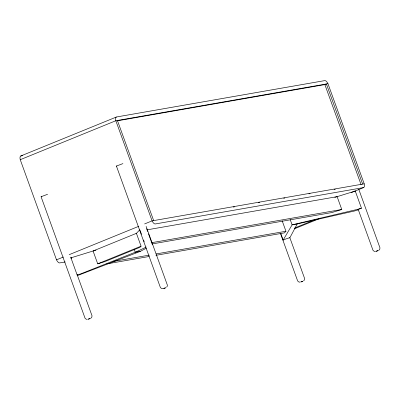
<?xml version="1.0" encoding="UTF-8"?>
<svg xmlns="http://www.w3.org/2000/svg" width="400" height="400" viewBox="0 0 400 400"><rect width="100%" height="100%" fill="white"/><g stroke="black" fill="none" stroke-linecap="round" stroke-linejoin="round"><path stroke-width="0.6" d="M334.785 197.375L355.26 191.045L361.455 208.165L360.82 208.4A3.995 0.335 -19.9 0 0 358.455 209.4L358.03 209.635A3.995 0.335 -19.9 0 0 358.265 209.825L354.63 210.965L297.23 223.95L290.135 237.25L289.44 237.875A3.995 0.335 -19.9 0 0 287.25 238.49L286.285 238.82A3.995 0.335 -19.9 0 0 283.575 239.885L283.16 240.075L280.68 233.23M90.97 318.135L91.81 317.14L92.02 315.76L77.155 274.685M166.61 287.18L167.265 286.19L167.36 285.08L146.12 226.4M303.58 280.905L304.42 279.915L304.63 278.535L289.76 237.46M378.915 250.225L379.755 249.23L379.97 247.85L358.73 189.175M87.35 319.4L86.1 319.14L85.05 318.2L41.08 196.74L47.6 194.285M162.99 288.69L161.53 288.5L160.39 287.52L116.42 166.06L122.94 163.6M136.065 233.7L139.845 229.76M141.065 246.17L139.99 247.295L104.67 261.69L97.715 263.84L93.07 251L136.42 233.335L141.065 246.17L97.715 263.84M146.04 246.875L145.45 247.495L135.255 252.235L80.955 273.78L77.145 274.96L70.95 257.84L96.005 250.095M282.155 220.76L285.955 231.265L284.42 232.87L155.9 255.31M283.16 240.075L292.105 224.845L357.655 209.34L361.455 208.165M71.075 258.145L71.355 257.99M77.13 275.34L77.55 275.105A3.995 0.335 -19.9 0 0 77.32 274.92L77.145 274.96M77.925 275.405L140.38 251.34L146.315 248.205M20.755 155.995L116.345 117.035M65.23 261.95L59.7 262.915A4.68 2 67.8 0 1 56.5 259.835L20.25 159.695L115.84 120.735L327.96 83.69L364.21 183.83A4.68 2 67.8 0 1 363.49 187.595L155.29 223.955A4.68 2 67.8 0 1 152.09 220.87L115.84 120.735A4.68 2 67.8 0 1 116.56 116.97L324.765 80.61A4.68 2 67.8 0 1 327.96 83.69M117.11 120.87L324.865 84.59L326.395 83.965L362.645 184.105M56.5 259.835L63.41 257.015M69.17 254.67L138.845 226.27M144.605 223.925L152.09 220.87L364.21 183.83M351.04 192.69L363.705 187.53M294.775 227.96L315.85 219.37M294.31 228.835L318.585 218.94M355.26 191.045L354.625 191.28A3.995 0.335 -19.9 0 0 353.7 191.645M147.11 229.835L337.125 196.655L341.77 209.49L331.84 212.56L152.07 243.955M70.95 257.84L71.125 257.8A3.995 0.335 -19.9 0 1 71.455 257.77M22.815 155.61L20.975 155.93A4.68 2 67.8 0 0 20.25 159.695M233.265 207.055L234.495 206.84M258.465 202.65L259.695 202.435M283.665 198.25L284.895 198.035M308.87 193.85L310.095 193.635M334.07 189.45L335.3 189.235M151.755 242.675L341.77 209.49M140.38 251.34L135.255 252.235L134.2 249.32M297.23 223.95L292.105 224.845L290.205 219.595M112.96 261.475L149.285 255.13M156.055 253.95L285.955 231.265M106.705 263.9L149.135 256.495M116.87 166.075L116.42 166.06M41.53 196.76L41.08 196.74M375.6 251.465L374.14 251.275L372.995 250.295L358.13 209.22M299.96 282.175L298.71 281.915L297.66 280.975L280.455 233.445M324.865 84.59L361.115 184.725M117.41 120.46L153.66 220.6M146.64 228.69L147.675 231.545M148.5 233.825L152.425 244.67M140.05 230.33L141.495 234.325M143.56 240.03L144.18 241.74M70.78 257.085L71.205 258.255M351.66 192.675A3.995 0.335 -19.9 0 1 351.835 192.52M88.255 319.165L90.21 318.505L88.255 319.165M163.59 288.485L165.55 287.825L163.59 288.485M300.865 281.94L302.82 281.28L300.865 281.94M376.2 251.255L378.155 250.595L376.2 251.255"/></g></svg>
